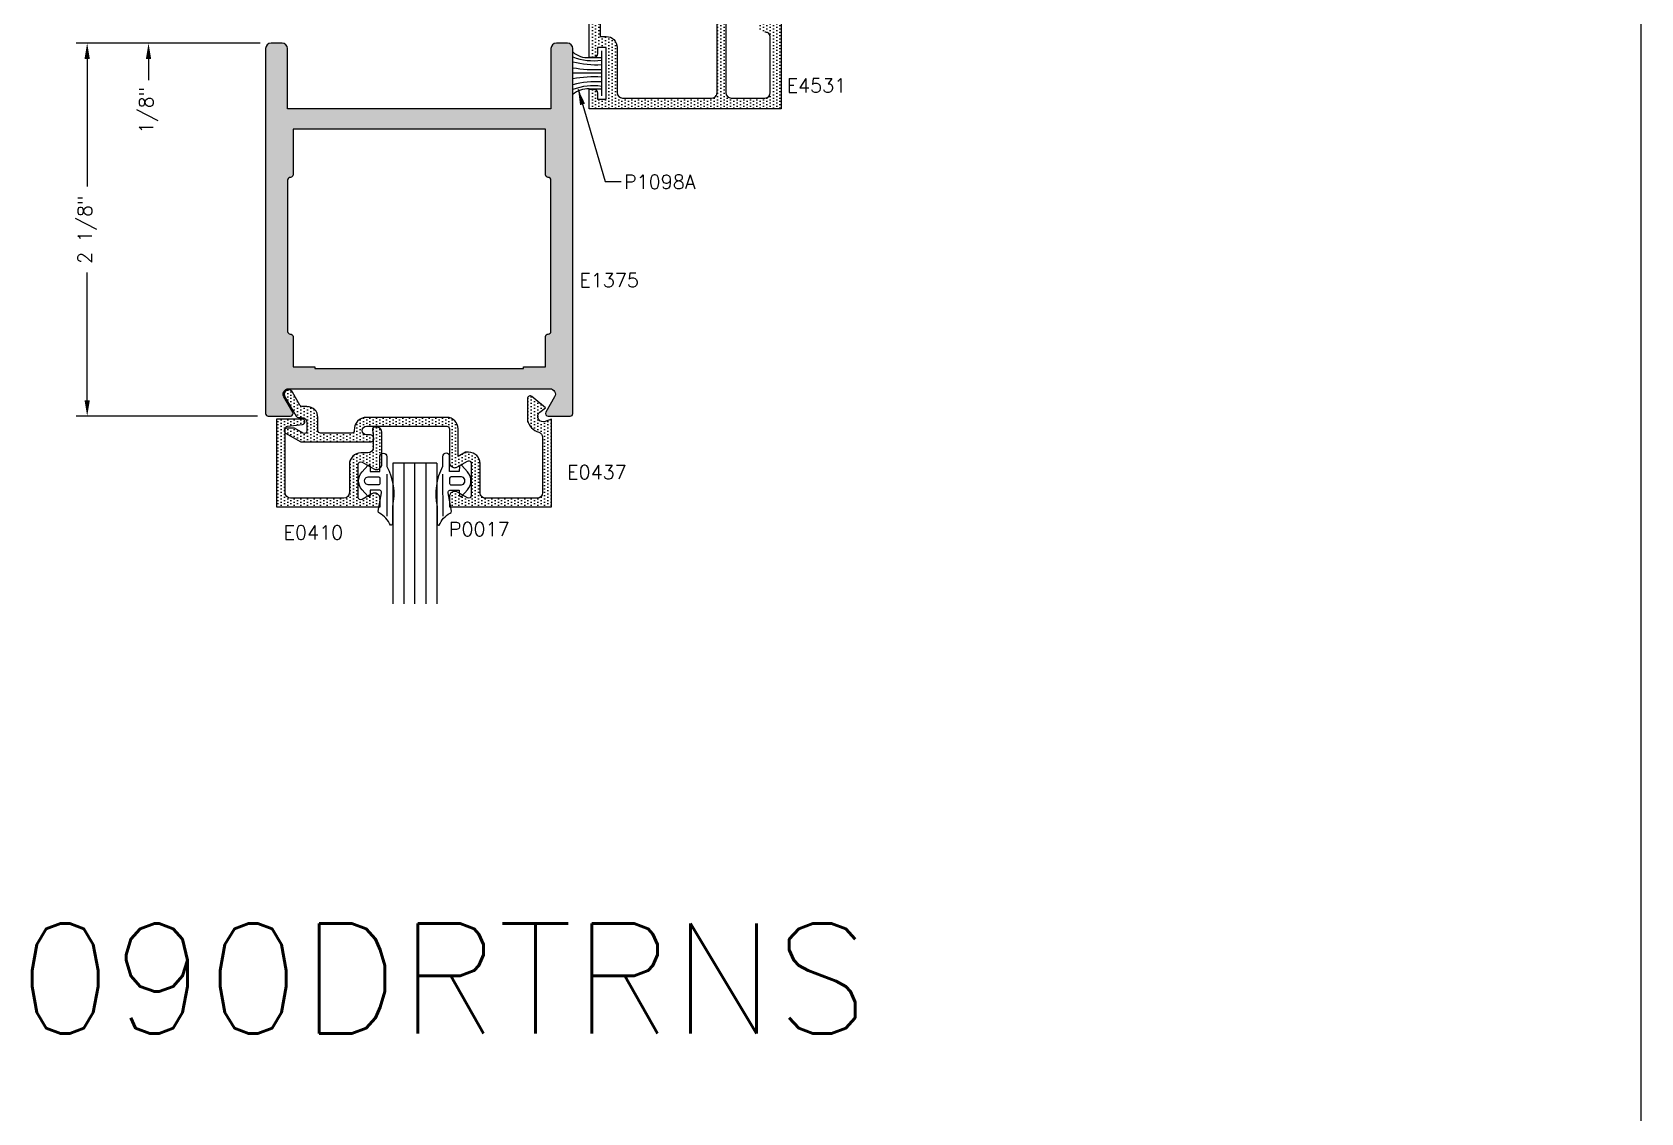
# Model space of a CAD drawing. Extents: x 0 to 130, y 0 to 90.
# Drawn here: x 19.39 to 28.55, y 45.24 to 51.39 of the extents above; entities that cross this region are included whole.
import ezdxf

# ---------------------------------------------------------------- set-up
doc = ezdxf.new("R2010")
doc.units = 0
doc.header["$MEASUREMENT"] = 0
doc.header["$PDMODE"] = 3
doc.layers.get('0').update_dxf_attribs({"linetype": 'CONTINUOUS'})
doc.layers.get('DEFPOINTS').update_dxf_attribs({"linetype": 'CONTINUOUS'})
for name, color, linetype in [('R-ANNO-DIMS', 3, 'CONTINUOUS'), ('R-ANNO-TEXT', 6, 'CONTINUOUS'), ('R-DET1', 4, 'CONTINUOUS'), ('R-DET2', 2, 'CONTINUOUS'), ('R-OTLN', 1, 'CONTINUOUS'), ('R-PAT1', 5, 'CONTINUOUS'), ('TITLE', 7, 'CONTINUOUS')]:
    doc.layers.add(name, color=color, linetype=linetype)
doc.styles.get("Standard").update_dxf_attribs({"font": 'simplex'})
doc.dimstyles.new('1X', dxfattribs={"dimscale": 0, "dimtxt": 0.08, "dimasz": 0.09, "dimexe": 0.062, "dimexo": 0.062, "dimgap": 0.045, "dimtad": 0, "dimdec": 4, "dimzin": 4, "dimtxsty": 'STANDARD', "dimcen": 0, "dimazin": 3, "dimtp": 0.02, "dimtfac": 1, "dimtdec": 4, "dimtofl": 0, "dimtmove": 0, "dimatfit": 3, "dimtolj": 1, "dimtzin": 4})
pattern_1 = [(270, (17.45041360426998, 56.2629847777111), (0.01875, -0.009375000000000003), [0, -0.01875])]

# ---------------------------------------------------------------- blocks, each defined once
blk = doc.blocks.new('*D77')
at = {"layer": 'DEFPOINTS', "color": 0}
for p in [(20.53109083061817, 51.45507115053589), (20.05170912963725, 51.33007115053589), (20.74959083061817, 51.33007115053589)]:
    blk.add_point(p, dxfattribs=at)
at = {"layer": 'R-ANNO-DIMS', "color": 0}
for p, q in [((20.05170912963725, 51.54507115053589), (20.05170912963725, 51.63507115053589)), ((20.46909083061817, 51.45507115053589), (19.98970912963724, 51.45507115053589)), ((20.68759083061817, 51.33007115053589), (19.98970912963724, 51.33007115053589)), ((20.05170912963725, 51.24007115053588), (20.05170912963725, 51.11878543625016))]:
    blk.add_line(p, q, dxfattribs=at)
for points in [[(20.03670912963725, 51.54507115053589), (20.06670912963725, 51.54507115053589), (20.05170912963725, 51.45507115053589)], [(20.03670912963725, 51.24007115053588), (20.06670912963725, 51.24007115053588), (20.05170912963725, 51.33007115053589)]]:
    blk.add_solid(points, dxfattribs=at)
at = {"layer": 'R-ANNO-DIMS', "color": 0, "insert": (20.05170912963724, 50.94807115053588), "char_height": 0.08, "attachment_point": 5, "rotation": 90}
blk.add_mtext('\\A1;1/8"', dxfattribs=at)
blk = doc.blocks.new('*D78')
at = {"layer": 'DEFPOINTS', "color": 0}
for p in [(20.74959083061817, 51.33007115053589), (19.70207975148239, 49.20507115053588), (20.73359083061817, 49.20507115053588)]:
    blk.add_point(p, dxfattribs=at)
at = {"layer": 'R-ANNO-DIMS', "color": 0}
for p, q in [((20.68759083061817, 51.33007115053589), (19.64007975148239, 51.33007115053589)), ((19.70207975148239, 51.24007115053588), (19.70207975148239, 50.51257115053588)), ((19.70207975148239, 49.29507115053588), (19.70207975148239, 50.02257115053588)), ((20.67159083061816, 49.20507115053588), (19.64007975148239, 49.20507115053588))]:
    blk.add_line(p, q, dxfattribs=at)
for points in [[(19.68707975148239, 51.24007115053588), (19.71707975148239, 51.24007115053588), (19.70207975148239, 51.33007115053589)], [(19.68707975148239, 49.29507115053588), (19.71707975148239, 49.29507115053588), (19.70207975148239, 49.20507115053588)]]:
    blk.add_solid(points, dxfattribs=at)
at = {"layer": 'R-ANNO-DIMS', "color": 0, "insert": (19.70207975148238, 50.26757115053589), "char_height": 0.08, "attachment_point": 5, "rotation": 90}
blk.add_mtext('\\A1;2 1/8"', dxfattribs=at)

msp = doc.modelspace()

# ---------------------------------------------------------------- hatches: boundary and pattern name
at = {"layer": 'R-PAT1'}
h = msp.add_hatch(dxfattribs=at)
h.set_pattern_fill('DOTS', color=256, scale=0.3, angle=270, style=0)
h.set_pattern_definition([(270, (18.02324667405475, 46.40495207954248), (0.01875, -0.009375000000000003), [0, -0.01875])])
edge = h.paths.add_edge_path()
edge.add_arc((22.56159083061817, 51.45507015053588), 0.06199999999999761, 0, 90, ccw=False)
edge.add_line((22.62359083061816, 51.45507015053588), (22.62359083061817, 51.36807015053589))
edge.add_line((22.62359083061817, 51.36807015053589), (22.65859083061817, 51.36806915053588))
edge.add_arc((22.65859083061816, 51.30606915053588), 0.06199999999999761, -6.59383658785373e-12, 89.99999999999682, ccw=False)
edge.add_line((22.72059083061816, 51.30606915053588), (22.72058983061817, 51.04807015053588))
edge.add_arc((22.75158983061817, 51.04807015053588), 0.03099999999999881, 180, 270)
edge.add_line((22.75158983061817, 51.01707015053588), (23.25908883061817, 51.01707015053588))
edge.add_arc((23.25908883061817, 51.04807015053588), 0.03099999999999881, 270, 360)
edge.add_line((23.29008883061817, 51.04807015053588), (23.29008883061817, 51.62007015053588))
edge.add_line((23.29008883061817, 51.62007015053588), (23.25908883061817, 51.62007015053588))
edge.add_line((23.25908883061817, 51.62007015053588), (23.31473929491754, 51.6757206862365))
edge.add_arc((23.32523983061817, 51.66522015053587), 0.01485000000000758, 2.7398527890909463e-11, 134.9999999999806, ccw=False)
edge.add_line((23.34008983061817, 51.66522015053588), (23.34008883061816, 51.04807015053588))
edge.add_arc((23.37108883061817, 51.04807015053588), 0.03100000000000236, 180, 270)
edge.add_line((23.37108883061817, 51.01707015053588), (23.56233983061817, 51.01707015053588))
edge.add_arc((23.56233983061817, 51.04807015053588), 0.03099999999999881, 270, 360)
edge.add_line((23.59333983061817, 51.04807015053588), (23.59333983061817, 51.36207015053589))
edge.add_arc((23.56231697060894, 51.36206068161002), 0.03102286145430607, 0.01748805465736359, 91.80496762676704)
edge.add_arc((23.56134083061816, 51.42406915053588), 0.03100099999999651, 89.9999999999934, 269.99815174905126, ccw=False)
edge.add_line((23.56134083061817, 51.45507015053588), (23.65534083061817, 51.45507015053588))
edge.add_line((23.65534083061817, 51.45507015053588), (23.65534083061817, 50.95507015053588))
edge.add_line((23.65534083061817, 50.95507015053588), (22.56159083061817, 50.95507015053588))
edge.add_line((22.56159083061817, 50.95507015053588), (22.56159083061817, 51.06807015053588))
edge.add_line((22.56159083061817, 51.06807015053588), (22.58559083061817, 51.06807015053588))
edge.add_arc((22.58559083061816, 51.04507015053588), 0.02300000000000324, 0, 89.99999999999108, ccw=False)
edge.add_line((22.60859083061817, 51.04507015053588), (22.60858983061816, 51.01106915053588))
edge.add_line((22.60858983061816, 51.01106915053588), (22.65859083061817, 51.01106915053588))
edge.add_line((22.65859083061817, 51.01106915053588), (22.65859083061817, 51.30606915053588))
edge.add_line((22.65859083061817, 51.30606915053588), (22.60858983061816, 51.30606915053588))
edge.add_line((22.60858983061816, 51.30606915053588), (22.60859083061817, 51.27107015053588))
edge.add_arc((22.58559083061817, 51.27107015053588), 0.02299999999999969, -90.00000000000881, 0, ccw=False)
edge.add_line((22.58559083061817, 51.24807015053588), (22.56159083061817, 51.24807015053588))
edge.add_line((22.56159083061817, 51.24807015053588), (22.56159083061817, 51.45507015053588))
edge.add_line((22.56159083061817, 51.45507015053588), (22.18708983061817, 51.45507015053588))
edge.add_line((22.18708983061817, 51.45507015053588), (22.23008983061817, 51.49807015053588))
edge.add_line((22.23008983061817, 51.49807015053588), (22.23009083061817, 51.64407015053588))
edge.add_arc((22.26109083061817, 51.64407015053588), 0.03099999999999881, 90, 180, ccw=False)
edge.add_line((22.26109083061817, 51.67507015053588), (22.28009083061817, 51.67507015053588))
edge.add_arc((22.28009083061817, 51.66007015053588), 0.01500000000000057, -90, 90, ccw=False)
edge.add_line((22.28009083061817, 51.64507015053588), (22.28009083061817, 51.51707015053589))
edge.add_line((22.28009083061817, 51.51707015053589), (22.56159083061817, 51.51707015053588))
h = msp.add_hatch(dxfattribs=at)
h.set_pattern_fill('DOTS', color=256, scale=0.3, style=0)
h.set_pattern_definition([(0, (18.02324667405475, 46.40495207954248), (0.009375, 0.01875), [0, -0.01875])])
edge = h.paths.add_edge_path(flags=16)
edge.add_line((22.18759083061816, 49.47607115053588), (22.18759083061816, 49.48607115053588))
edge.add_line((22.18759083061816, 49.48607115053588), (22.31259083061816, 49.48607115053588))
edge.add_line((22.31259083061816, 49.48607115053588), (22.31259083061816, 49.65807115053588))
edge.add_arc((22.32759083061816, 49.65807115053588), 0.01500000000000057, 90, 180, ccw=False)
edge.add_arc((22.32853730318678, 49.68809390811036), 0.01505254315604774, 266.3949825433544, 359.9171822587513)
edge.add_line((22.34358983061816, 49.68807215053588), (22.34359083061817, 50.55007115053589))
edge.add_arc((22.32853974137802, 50.55004998867972), 0.01505110411694409, 0.08055790692437825, 93.61466262511773)
edge.add_arc((22.32759083061816, 50.58007115053588), 0.01500000000000057, 180, 270, ccw=False)
edge.add_line((22.31259083061816, 50.58007115053588), (22.31259083061816, 50.84007115053588))
edge.add_line((22.31259083061816, 50.84007115053588), (21.59359083061817, 50.84007115053588))
edge.add_line((21.59359083061817, 50.84007115053588), (20.87459083061817, 50.84007115053588))
edge.add_line((20.87459083061817, 50.84007115053588), (20.87459083061817, 50.58007115053588))
edge.add_arc((20.85959083061817, 50.58007115053588), 0.01500000000000057, -90, 0, ccw=False)
edge.add_arc((20.85864191985831, 50.55004998867972), 0.01505110411694658, 86.38533737488227, 179.9194420930756)
edge.add_line((20.84359083061817, 50.55007115053589), (20.84359083061817, 49.68807215053588))
edge.add_arc((20.85859083061817, 49.68807215053588), 0.01500000000000057, 180, 270)
edge.add_arc((20.85953666819702, 49.65804871572647), 0.01505317913924095, 0.08539195324181037, 93.60244324462582, ccw=False)
edge.add_line((20.87458983061816, 49.65807115053588), (20.87459083061817, 49.48607115053588))
edge.add_line((20.87459083061817, 49.48607115053588), (20.99959083061817, 49.48607115053588))
edge.add_line((20.99959083061817, 49.48607115053588), (20.99959083061817, 49.47607115053588))
edge.add_line((20.99959083061817, 49.47607115053588), (21.59359083061817, 49.47607115053588))
edge.add_line((21.59359083061817, 49.47607115053588), (22.18759083061816, 49.47607115053588))
edge = h.paths.add_edge_path()
edge.add_arc((22.43759083061817, 51.29907115053588), 0.03099999999999881, 0, 90.00000000000655)
edge.add_line((22.43759083061816, 51.33007115053588), (22.37459083061817, 51.33007115053588))
edge.add_arc((22.37459083061816, 51.29907115053588), 0.03099999999999881, 89.99999999999343, 180)
edge.add_line((22.34359083061817, 51.29907115053588), (22.34359083061817, 50.95507115053588))
edge.add_line((22.34359083061817, 50.95507115053588), (21.59359083061817, 50.95507115053588))
edge.add_line((21.59359083061817, 50.95507115053588), (20.84359083061817, 50.95507115053588))
edge.add_line((20.84359083061817, 50.95507115053588), (20.84359083061817, 51.29907115053588))
edge.add_arc((20.81259083061817, 51.29907115053588), 0.03100000000000236, 0, 90)
edge.add_line((20.81259083061817, 51.33007115053588), (20.74959083061817, 51.33007115053588))
edge.add_arc((20.74959083061816, 51.29907115053588), 0.03099999999999881, 89.99999999999343, 180)
edge.add_line((20.71859083061817, 51.29907115053588), (20.71859083061817, 49.22007215053588))
edge.add_arc((20.73359083061817, 49.22007215053588), 0.01500000000000057, 180, 270)
edge.add_line((20.73359083061817, 49.20507215053588), (20.85959083061817, 49.20507215053588))
edge.add_arc((20.85959083061817, 49.22007215053588), 0.01499999999999346, 270, 389.8244780000041)
edge.add_line((20.87260412646006, 49.22753232019423), (20.82235124004597, 49.31457080942193))
edge.add_arc((20.84919783061817, 49.33007115053587), 0.03099999999999671, 90, 210.0007279999877, ccw=False)
edge.add_line((20.84919783061817, 49.36107115053588), (21.59359083061817, 49.36107115053588))
edge.add_line((21.59359083061817, 49.36107115053588), (22.33798283061817, 49.36107115053588))
edge.add_arc((22.33798283061816, 49.33007115053588), 0.03099999999999881, -29.99980400000038, 89.9999999999934, ccw=False)
edge.add_line((22.36482967115843, 49.31457124237468), (22.31457753477627, 49.22753232019423))
edge.add_arc((22.32759083061816, 49.22007215053588), 0.01499999999999836, 150.1755219999959, 270)
edge.add_line((22.32759083061816, 49.20507215053588), (22.45358983061816, 49.20507215053588))
edge.add_arc((22.45358983061816, 49.22007215053588), 0.01500000000000057, 270, 360)
edge.add_line((22.46858983061816, 49.22007215053588), (22.46859083061817, 51.29907115053588))
h = msp.add_hatch(dxfattribs=at)
h.set_pattern_fill('DOTS', color=256, scale=0.3, angle=-90.00000000000001, style=0)
h.set_pattern_definition(pattern_1)
edge = h.paths.add_edge_path()
edge.add_line((20.93169483061817, 49.10808145053588), (20.88321383061817, 49.13607115053588))
edge.add_line((20.88321383061817, 49.13607115053588), (20.83919583061817, 49.1360712669412))
edge.add_arc((20.83919583061817, 49.12107125053588), 0.01500001640532389, 90, 240.0000361788697)
edge.add_line((20.83169583061817, 49.10808085053588), (20.91831683061817, 49.05807155053588))
edge.add_line((20.91831683061817, 49.05807155053588), (21.31527783061817, 49.05807163145926))
edge.add_arc((21.31527783061817, 49.07807125053588), 0.0199996190766214, 270, 367.4232191139358)
edge.add_arc((21.31527811925402, 49.07807201664433), 0.01999923389363347, 7.421149520857441, 90.000826912495)
edge.add_line((21.31527783061817, 49.09807125053588), (21.29327883061817, 49.09807105053588))
edge.add_arc((21.29327883061816, 49.12307105053588), 0.02499999999999858, 90.00229183117528, 270.00000000000813, ccw=False)
edge.add_line((21.29327783061817, 49.14807105051588), (21.52369753061817, 49.14807115053588))
edge.add_line((21.52369753061817, 49.14807115053588), (21.75019513061817, 49.14807135053588))
edge.add_arc((21.75019513061817, 49.13307135053588), 0.01500000000000057, 0, 90, ccw=False)
edge.add_line((21.76519513061817, 49.13307135053588), (21.76519661980785, 48.94256535053588))
edge.add_arc((21.79619663061817, 48.94256535053588), 0.03100001081032033, 180, 299.9999884644371)
edge.add_line((21.81169663061817, 48.91571855053588), (21.86769513061817, 48.94805025053588))
edge.add_arc((21.87519513061817, 48.93505995053588), 0.01499992980283455, 0, 120.00015480774931, ccw=False)
edge.add_line((21.890195060421, 48.93505995053588), (21.89019513061817, 48.75307121053588))
edge.add_arc((21.87519513061817, 48.75307121053588), 0.01500000000000057, -120.00005931416553, 0, ccw=False)
edge.add_line((21.86769511717017, 48.74008083724333), (21.81169668387327, 48.77241218277641))
edge.add_arc((21.79619663061817, 48.74556531053588), 0.03100010000000238, 59.99999305306113, 180)
edge.add_line((21.76519653061817, 48.74556531053588), (21.76519833061817, 48.68807115053588))
edge.add_line((21.76519833061817, 48.68807115053588), (22.34619583061816, 48.68807115053588))
edge.add_line((22.34619583061816, 48.68807115053588), (22.34619583061816, 49.18807115053588))
edge.add_line((22.34619583061816, 49.18807115053588), (22.31170286061817, 49.17428515053588))
edge.add_arc((22.30019821061817, 49.20307125053588), 0.03099994394885958, 127.47490834800041, 291.7846092486268, ccw=False)
edge.add_line((22.28133741270833, 49.2276734217213), (22.31229080061816, 49.25169865053588))
edge.add_line((22.31229080061816, 49.25169865053588), (22.23484030866565, 49.3166859243788))
edge.add_arc((22.22519743061817, 49.30519615053588), 0.01500000000000188, 49.99469487066421, 180)
edge.add_line((22.21019743061817, 49.30519615053588), (22.21020077862228, 49.17963053699304))
edge.add_arc((22.30019805365991, 49.20307116227335), 0.0929998517618732, 194.5988618965212, 253.6051380217338)
edge.add_arc((22.26519836061817, 49.08411325053588), 0.03100000016532644, 0, 73.60501923009548, ccw=False)
edge.add_line((22.2961983607835, 49.08411325053588), (22.29619836061817, 48.76907100053588))
edge.add_arc((22.26519836061816, 48.76907100053589), 0.03100000000000236, 270.00001848251105, 359.99999999998687, ccw=False)
edge.add_line((22.26519837061817, 48.73807100053588), (21.97119583061817, 48.73807100053588))
edge.add_arc((21.97119583061816, 48.76907100053588), 0.03099999999999881, 179.9999630349779, 270.0000000000066, ccw=False)
edge.add_line((21.94019583061817, 48.76907102053588), (21.94019512682524, 48.93505995053588))
edge.add_arc((21.87519513061817, 48.93505995053587), 0.06499999620707442, 6.263246507436277e-12, 90.24540299565773)
edge.add_line((21.87491673061817, 49.00005935053588), (21.85777723061817, 49.00005995053588))
edge.add_line((21.85777723061817, 49.00005995053588), (21.81519763061817, 48.97547645053588))
edge.add_line((21.81519763061817, 48.97547645053588), (21.81519513061817, 49.13307105053588))
edge.add_arc((21.75019513061817, 49.13307105053588), 0.06500000000000128, 0, 90)
edge.add_line((21.75019513061817, 49.19807105053588), (21.29327883061817, 49.19807146549476))
edge.add_arc((21.29328020669229, 49.12806806192901), 0.07000340357927444, 90.0011262772348, 183.3696336210386)
edge.add_arc((21.20842383061816, 49.12307105053588), 0.01499997685865118, -89.99999999998653, 3.3724719556411173, ccw=False)
edge.add_line((21.20842383061817, 49.10807107367723), (21.03119683061817, 49.10807115053588))
edge.add_arc((21.03119683061817, 49.12307105053588), 0.0149998999999994, 180, 270, ccw=False)
edge.add_line((21.01619693061816, 49.12307105053588), (21.01619783061817, 49.19807115053588))
edge.add_arc((20.95419783061817, 49.19807115053589), 0.06200000000000117, 359.9999999999934, 450)
edge.add_line((20.95419783061817, 49.26007115053589), (20.92713983061817, 49.26007125053588))
edge.add_arc((20.92713983061817, 49.27507125053588), 0.01500000000000057, 210.0007277808293, 270, ccw=False)
edge.add_line((20.91414954482874, 49.26757108553043), (20.87091552182855, 49.34245347447973))
edge.add_arc((20.84919783061817, 49.33007115053588), 0.02499960115201758, 29.68959132465325, 210.338791339153)
edge.add_line((20.82762183061817, 49.31744355053588), (20.89220754482874, 49.20557108553044))
edge.add_arc((20.90519783061816, 49.21307125053588), 0.01499999999999771, 210.0007277808361, 270.0000000000135)
edge.add_line((20.90519783061817, 49.19807125053588), (20.92319583061817, 49.19807125053588))
edge.add_arc((20.92319583061817, 49.16707125053588), 0.03099999999999881, 0, 90, ccw=False)
edge.add_line((20.95419583061817, 49.16707125053588), (20.95419383061817, 49.12107195053588))
edge.add_arc((20.93919483061817, 49.12107195053588), 0.01499899999999954, -119.99977283672348, 0, ccw=False)
h = msp.add_hatch(dxfattribs=at)
h.set_pattern_fill('DOTS', color=256, scale=0.3, angle=-90.00000000000001, style=0)
h.set_pattern_definition(pattern_1)
edge = h.paths.add_edge_path()
edge.add_arc((21.34250683061817, 49.12833015053588), 0.01499981414418272, 90, 188.0502612881322)
edge.add_line((21.32765483061817, 49.12622955053588), (21.33089083061817, 49.10333005053588))
edge.add_line((21.33089083061817, 49.10333005053588), (21.33089283061816, 49.02629125053588))
edge.add_arc((21.29989283061817, 49.02629125053588), 0.03099999999999881, -90, 0, ccw=False)
edge.add_line((21.29989283061817, 48.99529125053588), (21.26108083118408, 48.99529144516153))
edge.add_arc((21.26089183061817, 48.93029155053588), 0.0650001694040906, 89.83340120324297, 180.1308104447162)
edge.add_line((21.19589183061817, 48.93014315053588), (21.19589083061817, 48.76932992053588))
edge.add_arc((21.16489083061817, 48.76932992053588), 0.03099999999999881, -90, 0, ccw=False)
edge.add_line((21.16489083061817, 48.73832992053588), (20.86089383061817, 48.73832992053588))
edge.add_arc((20.86089383061816, 48.76932992053588), 0.03099999999999881, 180, 270.0000000000066, ccw=False)
edge.add_line((20.82989383061816, 48.76932992053588), (20.82989083061817, 49.13303655053588))
edge.add_arc((20.84489083061817, 49.13303655053588), 0.01500000000000057, 96.99984418117282, 180.0000000000271, ccw=False)
edge.add_line((20.84306283095631, 49.14792474778189), (20.92871981809336, 49.15844215254451))
edge.add_arc((20.92689183061817, 49.17333025053588), 0.01499990000000061, 276.9998441811574, 450)
edge.add_line((20.92689183061817, 49.18833015053588), (20.77989283061817, 49.18833005053588))
edge.add_line((20.77989283061817, 49.18833005053588), (20.77989283061817, 48.68833007313588))
edge.add_line((20.77989283061817, 48.68833007313588), (21.37089223061817, 48.68833007313588))
edge.add_line((21.37089223061817, 48.68833007313588), (21.37089382410798, 48.73563661053588))
edge.add_arc((21.33989383061817, 48.73563661053588), 0.03099999348981441, 0, 120.0000069469456)
edge.add_line((21.32439383061817, 48.76248339053588), (21.26839183061817, 48.73015164053588))
edge.add_arc((21.26089183061817, 48.74314203053588), 0.0150000077450671, 180.0000381971698, 299.9999829196944, ccw=False)
edge.add_line((21.2458918228731, 48.74314202053588), (21.24589183061817, 48.93029155053588))
edge.add_arc((21.26089183061817, 48.93029155053588), 0.01500000000000057, 60.00003617886608, 180.0000000000271, ccw=False)
edge.add_line((21.26839182241551, 48.94328193632845), (21.33439188602531, 48.90517674650144))
edge.add_arc((21.34989223061817, 48.93202345053588), 0.03100010000000145, 239.9993712869284, 360)
edge.add_line((21.38089233061817, 48.93202345053588), (21.38089223061817, 49.11232985053588))
edge.add_arc((21.34989205990682, 49.11232977982493), 0.03100017071142496, 0.0001306908675029654, 89.99968448433064)
edge.add_line((21.34989223061817, 49.14332995053588), (21.34250683061817, 49.14332995053588))

# ---------------------------------------------------------------- linework, layer by layer
at = {"layer": 'R-DET1'}
for points in [[(22.62359083061816, 51.45507015053588), (22.62359083061817, 51.36807015053589), (22.65859083061817, 51.36806915053588, -0.414213562373095), (22.72059083061816, 51.30606915053588), (22.72058983061817, 51.04807015053588, 0.414213562373095), (22.75158983061817, 51.01707015053588), (23.25908883061817, 51.01707015053588, 0.414213562373095), (23.29008883061817, 51.04807015053588), (23.29008883061817, 51.62007015053588)], [(23.34008983061817, 51.66522015053588), (23.34008883061816, 51.04807015053588, 0.414213562373095), (23.37108883061817, 51.01707015053588), (23.56233983061817, 51.01707015053588, 0.414213562373095), (23.59333983061817, 51.04807015053588), (23.59333983061817, 51.36207015053589, 0.423380872169868), (23.56133983058591, 51.39306815055201, -0.9999838710978167)], [(23.65534083061817, 51.45507015053588), (23.65534083061817, 50.95507015053588), (22.56159083061817, 50.95507015053588), (22.56159083061817, 51.06807015053588), (22.58559083061817, 51.06807015053588, -0.414213562373095), (22.60859083061817, 51.04507015053588), (22.60858983061816, 51.01106915053588), (22.65859083061817, 51.01106915053588), (22.65859083061817, 51.30606915053588), (22.60858983061816, 51.30606915053588), (22.60859083061817, 51.27107015053588, -0.414213562373095), (22.58559083061817, 51.24807015053588), (22.56159083061817, 51.24807015053588), (22.56159083061817, 51.45507015053588)], [(20.93169483061817, 49.10808145053588), (20.88321383061817, 49.13607115053588), (20.83919583061817, 49.1360712669412, 0.7673272387856587), (20.83169583061817, 49.10808085053588), (20.91831683061817, 49.05807155053588), (21.31527783061817, 49.05807163145926, 0.4526903691078097), (21.33510983061817, 49.08065515053588, 0.3767703072594911), (21.31527783061817, 49.09807125053588), (21.29327883061817, 49.09807105053588, -0.9999800002000091), (21.29327783061817, 49.14807105051588), (21.52369753061817, 49.14807115053588), (21.75019513061817, 49.14807135053588, -0.414213562373095), (21.76519513061817, 49.13307135053588), (21.76519661980785, 48.94256535053588, 0.5773502020784552), (21.81169663061817, 48.91571855053588), (21.86769513061817, 48.94805025053588, -0.5773511698249314), (21.890195060421, 48.93505995053588), (21.89019513061817, 48.75307121053588, -0.57735061426548), (21.86769511717017, 48.74008083724333), (21.81169668387327, 48.77241218277641, 0.5773503096053206), (21.76519653061817, 48.74556531053588), (21.76519833061817, 48.68807115053588), (22.34619583061816, 48.68807115053588), (22.34619583061816, 49.18807115053588), (22.31170286061817, 49.17428515053588, -0.8716619961154112), (22.28133741270833, 49.2276734217213), (22.31229080061816, 49.25169865053588), (22.23484030866565, 49.3166859243788, 0.6371028040913634), (22.21019743061817, 49.30519615053588), (22.21020077862228, 49.17963053699304, 0.263307311594275), (22.27394834061817, 49.11385275053588, -0.3326800485319401), (22.2961983607835, 49.08411325053588), (22.29619836061817, 48.76907100053588, -0.4142134678914145), (22.26519837061817, 48.73807100053588), (21.97119583061817, 48.73807100053588, -0.414213751336475), (21.94019583061817, 48.76907102053588), (21.94019512682524, 48.93505995053588, 0.4154686075962968), (21.87491673061817, 49.00005935053588), (21.85777723061817, 49.00005995053588), (21.81519763061817, 48.97547645053588), (21.81519513061817, 49.13307105053588, 0.414213562373095), (21.75019513061817, 49.19807105053588), (21.29327883061817, 49.19807146549476, 0.4315399387032696), (21.22339783061816, 49.12395345053588, -0.4315604592530941), (21.20842383061817, 49.10807107367723), (21.03119683061817, 49.10807115053588, -0.414213562373095), (21.01619693061816, 49.12307105053588), (21.01619783061817, 49.19807115053588, 0.414213562373095), (20.95419783061817, 49.26007115053589), (20.92713983061817, 49.26007125053588, -0.2679457888973785), (20.91414954482874, 49.26757108553043), (20.87091552182855, 49.34245347447973, 1.005681447737971), (20.82762183061817, 49.31744355053588), (20.89220754482874, 49.20557108553044, 0.2679457888973763), (20.90519783061817, 49.19807125053588), (20.92319583061817, 49.19807125053588, -0.414213562373095), (20.95419583061817, 49.16707125053588), (20.95419383061817, 49.12107195053588, -0.5773489476079768), (20.93169538211837, 49.108082405771)], [(21.34250683061817, 49.14332996468006, 0.455991135179026), (21.32765483061817, 49.12622955053588), (21.33089083061817, 49.10333005053588), (21.33089283061816, 49.02629125053588, -0.414213562373095), (21.29989283061817, 48.99529125053588), (21.26108083118408, 48.99529144516153, 0.4157347223605668), (21.19589183061817, 48.93014315053588), (21.19589083061817, 48.76932992053588, -0.414213562373095), (21.16489083061817, 48.73832992053588), (20.86089383061817, 48.73832992053588, -0.414213562373095), (20.82989383061816, 48.76932992053588), (20.82989083061817, 49.13303655053588, -0.3788668861742498), (20.84306283095631, 49.14792474778189), (20.92871981809336, 49.15844215254451, 0.9407073484462662), (20.92689183061817, 49.18833015053588), (20.77989283061817, 49.18833005053588), (20.77989283061817, 48.68833007313588), (21.37089223061817, 48.68833007313588), (21.37089382410798, 48.73563661053588, 0.5773503096053217), (21.32439383061817, 48.76248339053588), (21.26839183061817, 48.73015164053588, -0.5773499475982407), (21.2458918228731, 48.74314202053588), (21.24589183061817, 48.93029155053588, -0.5773500587095051), (21.26839182241551, 48.94328193632845), (21.33439188602531, 48.90517674650144, 0.5773539268997976), (21.38089233061817, 48.93202345053588), (21.38089223061817, 49.11232985053588, 0.4142112813889879), (21.34989223061817, 49.14332995053588), (21.34250683061817, 49.14332995053588)]]:
    msp.add_lwpolyline(points, format="xyb", dxfattribs=at)
at = {"layer": 'R-DET2'}
for p, q in [((22.56159074988575, 51.24807102269369), (22.63222183061817, 51.24807015053588)), ((22.63222183061817, 51.28701215053589), (22.63222183061817, 51.03045615053588)), ((22.63222183061817, 51.15856915053588), (22.46859083061817, 51.15856915053588)), ((22.56159083061817, 51.06906915053588), (22.63222183061817, 51.06906915053588)), ((21.44304528061817, 48.93820061183588), (21.44304486935155, 48.13606678149014)), ((21.69304528061817, 48.93820061183588), (21.44304528061817, 48.93820061183588)), ((21.50554528061817, 48.93820061183588), (21.50554482225614, 48.13606678149014)), ((21.56804492411434, 48.13606678149014), (21.56804528061817, 48.93820061183588)), ((21.63054528061817, 48.93820061183588), (21.63054482225613, 48.13606678149014)), ((21.69304528061817, 48.93820061183588), (21.69304486935155, 48.13606678149014))]:
    msp.add_line(p, q, dxfattribs=at)
for points in [[(21.44102635707478, 48.69139471116291), (21.44102626986718, 48.59328613928034, -0.477037012448265), (21.42894518472826, 48.58350509072923, 0.1690634905219287), (21.36698965530486, 48.65241133646103, -0.3788088368526451), (21.35910879423759, 48.66306396018356), (21.37832289951059, 48.76838057827641, 0.3462419148266733), (21.36836096663772, 48.78425214455894), (21.31427405164844, 48.78425219263619), (21.31316315972852, 48.75405494768165, -0.6086559015379466), (21.30001841403624, 48.74865159240716), (21.26770777567975, 48.78520425972734, -0.3786170875212405), (21.26770786732057, 48.88830020832947), (21.3000185706595, 48.92485281820847, -0.6086559015379387), (21.31316330674581, 48.91944943956555), (21.31427414498174, 48.88925219263614), (21.36927414498172, 48.88925214374727), (21.36927422053726, 48.97425214374724, -0.9999999999999999), (21.40927422053725, 48.97425210819168), (21.40927417161325, 48.91921260092406, -0.1753644488707544)], [(21.69506398477854, 48.69139459825733), (21.69506398477854, 48.59328602637473, 0.477037012448265), (21.70714506122319, 48.58350496708488, -0.1690634905219287), (21.76910065189655, 48.65241115774508, 0.3788088368526451), (21.77698152243281, 48.6630637744624), (21.75776751077457, 48.7683804096344, -0.3462419148266733), (21.76772945775549, 48.78425196706188), (21.8218163727448, 48.78425196706188), (21.82292723782272, 48.7540547211199, 0.6086559015379466), (21.83607197871202, 48.74865135416119), (21.86838264955974, 48.7852039927608, 0.3786170875212405), (21.86838264955974, 48.88829994136297), (21.83607197871202, 48.92485257996258, 0.6086559015379387), (21.82292723782272, 48.91944921300387), (21.8218163727448, 48.88925196706188), (21.7668163727448, 48.88925196706188), (21.7668163727448, 48.97425196706188, 0.9999999999999999), (21.72681637274479, 48.97425196706188), (21.7268163727448, 48.91921245979422, 0.1753644488707544)], [(21.28322672988521, 48.84425222023382, -0.341998713119647), (21.30259165994957, 48.85925220302056), (21.36127411831507, 48.85925215085839, -0.414213562373095), (21.36927411120396, 48.85125214374728), (21.36927408542618, 48.82225214374729, -0.4142135623730958), (21.36127407831508, 48.81425215085841), (21.30259161994958, 48.81425220302058, -0.341998713119647), (21.28322671655188, 48.82925222023383, -0.1270166537925822)], [(21.85286374784135, 48.84425196706188, 0.341998713119647), (21.83349883111031, 48.85925196706188), (21.77481637274479, 48.85925196706188, 0.414213562373095), (21.7668163727448, 48.85125196706188), (21.7668163727448, 48.82225196706188, 0.4142135623730958), (21.77481637274479, 48.81425196706188), (21.83349883111031, 48.81425196706188, 0.341998713119647), (21.85286374784135, 48.82925196706188, 0.1270166537925822)]]:
    msp.add_lwpolyline(points, format="xyb", close=True, dxfattribs=at)
for points in [[(21.40927413236857, 48.87506231761294), (21.40902630720062, 48.63528628017696)], [(21.7268163727448, 48.87506217648309), (21.72706398477855, 48.63528613882692)]]:
    msp.add_lwpolyline(points, dxfattribs=at)
for centre, radius, start, end in [((22.55057683061817, 51.36705515053588), 0.1194927993479104, 226.6765107236711, 275.2885869772483), ((22.58636583061817, 51.56627815053588), 0.3362580740874483, 249.4972821235346, 277.8379239426077), ((22.60319583061817, 51.75236115053588), 0.5452887871770339, 255.7087604330229, 273.0513240285556), ((22.59437183061817, 50.40108115053588), 0.7370055114380082, 87.05627396515624, 99.82655871884862), ((22.59437183061817, 51.91605815053588), 0.737005517760892, 260.1735178819172, 272.9438036735727), ((22.55057683061817, 50.95008415053589), 0.1194936752342984, 84.7114130227517, 133.3238381003201), ((22.60319583061817, 50.56477715053588), 0.5452900805672146, 86.94868156458074, 104.2913154516676), ((22.58636583061817, 50.75086115053588), 0.3362583953227051, 82.16207605739231, 110.5027178764654)]:
    msp.add_arc(centre, radius, start, end, dxfattribs=at)
at = {"layer": 'R-OTLN'}
for points in [[(22.46859083061817, 51.29907115053588, 0.414213562373095), (22.43759083061816, 51.33007115053588), (22.37459083061817, 51.33007115053588, 0.414213562373095), (22.34359083061817, 51.29907115053588), (22.34359083061817, 50.95507115053588), (21.59359083061817, 50.95507115053588), (20.84359083061817, 50.95507115053588), (20.84359083061817, 51.29907115053588, 0.414213562373095), (20.81259083061817, 51.33007115053588), (20.74959083061817, 51.33007115053588, 0.414213562373095), (20.71859083061817, 51.29907115053588), (20.71859083061817, 49.22007215053588, 0.414213562373095), (20.73359083061817, 49.20507215053588), (20.85959083061817, 49.20507215053588, 0.5763295747063139), (20.87260412646006, 49.22753232019423), (20.82235124004597, 49.31457080942193, -0.5773545045297112), (20.84919783061817, 49.36107115053588), (21.59359083061817, 49.36107115053588), (22.33798283061817, 49.36107115053588, -0.5773491289084108), (22.36482967115843, 49.31457124237468), (22.31457753477627, 49.22753232019423, 0.5763295747063139), (22.32759083061816, 49.20507215053588), (22.45358983061816, 49.20507215053588, 0.414213562373095), (22.46858983061816, 49.22007215053588)], [(22.18759083061816, 49.47607115053588), (22.18759083061816, 49.48607115053588), (22.31259083061816, 49.48607115053588), (22.31259083061816, 49.65807115053588, -0.414213562373095), (22.32759083061816, 49.67307115053588, 0.4323356639841353), (22.34358983061816, 49.68807215053588), (22.34359083061817, 50.55007115053589, 0.4323973200672185), (22.32759083061816, 50.56507115053588, -0.414213562373095), (22.31259083061816, 50.58007115053588), (22.31259083061816, 50.84007115053588), (21.59359083061817, 50.84007115053588), (20.87459083061817, 50.84007115053588), (20.87459083061817, 50.58007115053588, -0.414213562373095), (20.85959083061817, 50.56507115053588, 0.4323973200671649), (20.84359083061817, 50.55007115053589), (20.84359083061817, 49.68807215053588, 0.414213562373095), (20.85859083061817, 49.67307215053588, -0.4323090011220674), (20.87458983061816, 49.65807115053588), (20.87459083061817, 49.48607115053588), (20.99959083061817, 49.48607115053588), (20.99959083061817, 49.47607115053588), (21.59359083061817, 49.47607115053588)]]:
    msp.add_lwpolyline(points, format="xyb", close=True, dxfattribs=at)
at = {"layer": 'TITLE'}
msp.add_line((28.55172558101486, 89.87895019504157), (28.55172558101486, 14.87895019504157), dxfattribs=at)

# ---------------------------------------------------------------- texts
msp.add_text('090DRTRNS', height=0.625).set_placement((19.30846991062351, 45.68916420946874))
at = {"layer": 'R-ANNO-TEXT', "char_height": 0.08, "attachment_point": 4}
for s, insert in [('\\A1;E4531', (23.68601096714691, 51.08845039015002)), ('\\A1;P1098A', (22.75971715112087, 50.54032472224092)), ('\\A1;E1375', (22.50545951205732, 49.97961544240637)), ('\\A1;E0437', (22.43575548055038, 48.88664543472061)), ('\\A1;E0410', (20.82081464235778, 48.5424814323267)), ('\\A1;P0017', (21.76190665583897, 48.56136750539237))]:
    msp.add_mtext(s, dxfattribs=dict(at, insert=insert))

# ---------------------------------------------------------------- dimensions: what is measured, and where the dimension line sits
at = {"layer": 'R-ANNO-DIMS'}
for base, p1, p2, picture, middle in [((20.05170912963725, 51.33007115053589), (20.53109083061817, 51.45507115053589), (20.74959083061817, 51.33007115053589), '*D77', (20.05170912963724, 50.94807115053588)), ((19.70207975148239, 49.20507115053588), (20.74959083061817, 51.33007115053589), (20.73359083061817, 49.20507115053588), '*D78', (19.70207975148238, 50.26757115053589))]:
    dim = msp.add_linear_dim(base=base, p1=p1, p2=p2, angle=90, dimstyle='1X', override={"dimscale": 1, "dimpost": '"'}, dxfattribs=at)
    dim.commit()
    dim.dimension.update_dxf_attribs({"geometry": picture, "text_midpoint": middle, "dimtype": 160})

# ---------------------------------------------------------------- leaders
at = {"layer": 'R-ANNO-TEXT'}
msp.add_leader([(22.49828950467556, 51.06742459805871), (22.6532083312702, 50.5425738417449), (22.7432083312702, 50.5425738417449)], dimstyle='1X', override={"dimscale": 1}, dxfattribs=at)

doc.saveas('drawing.dxf')
